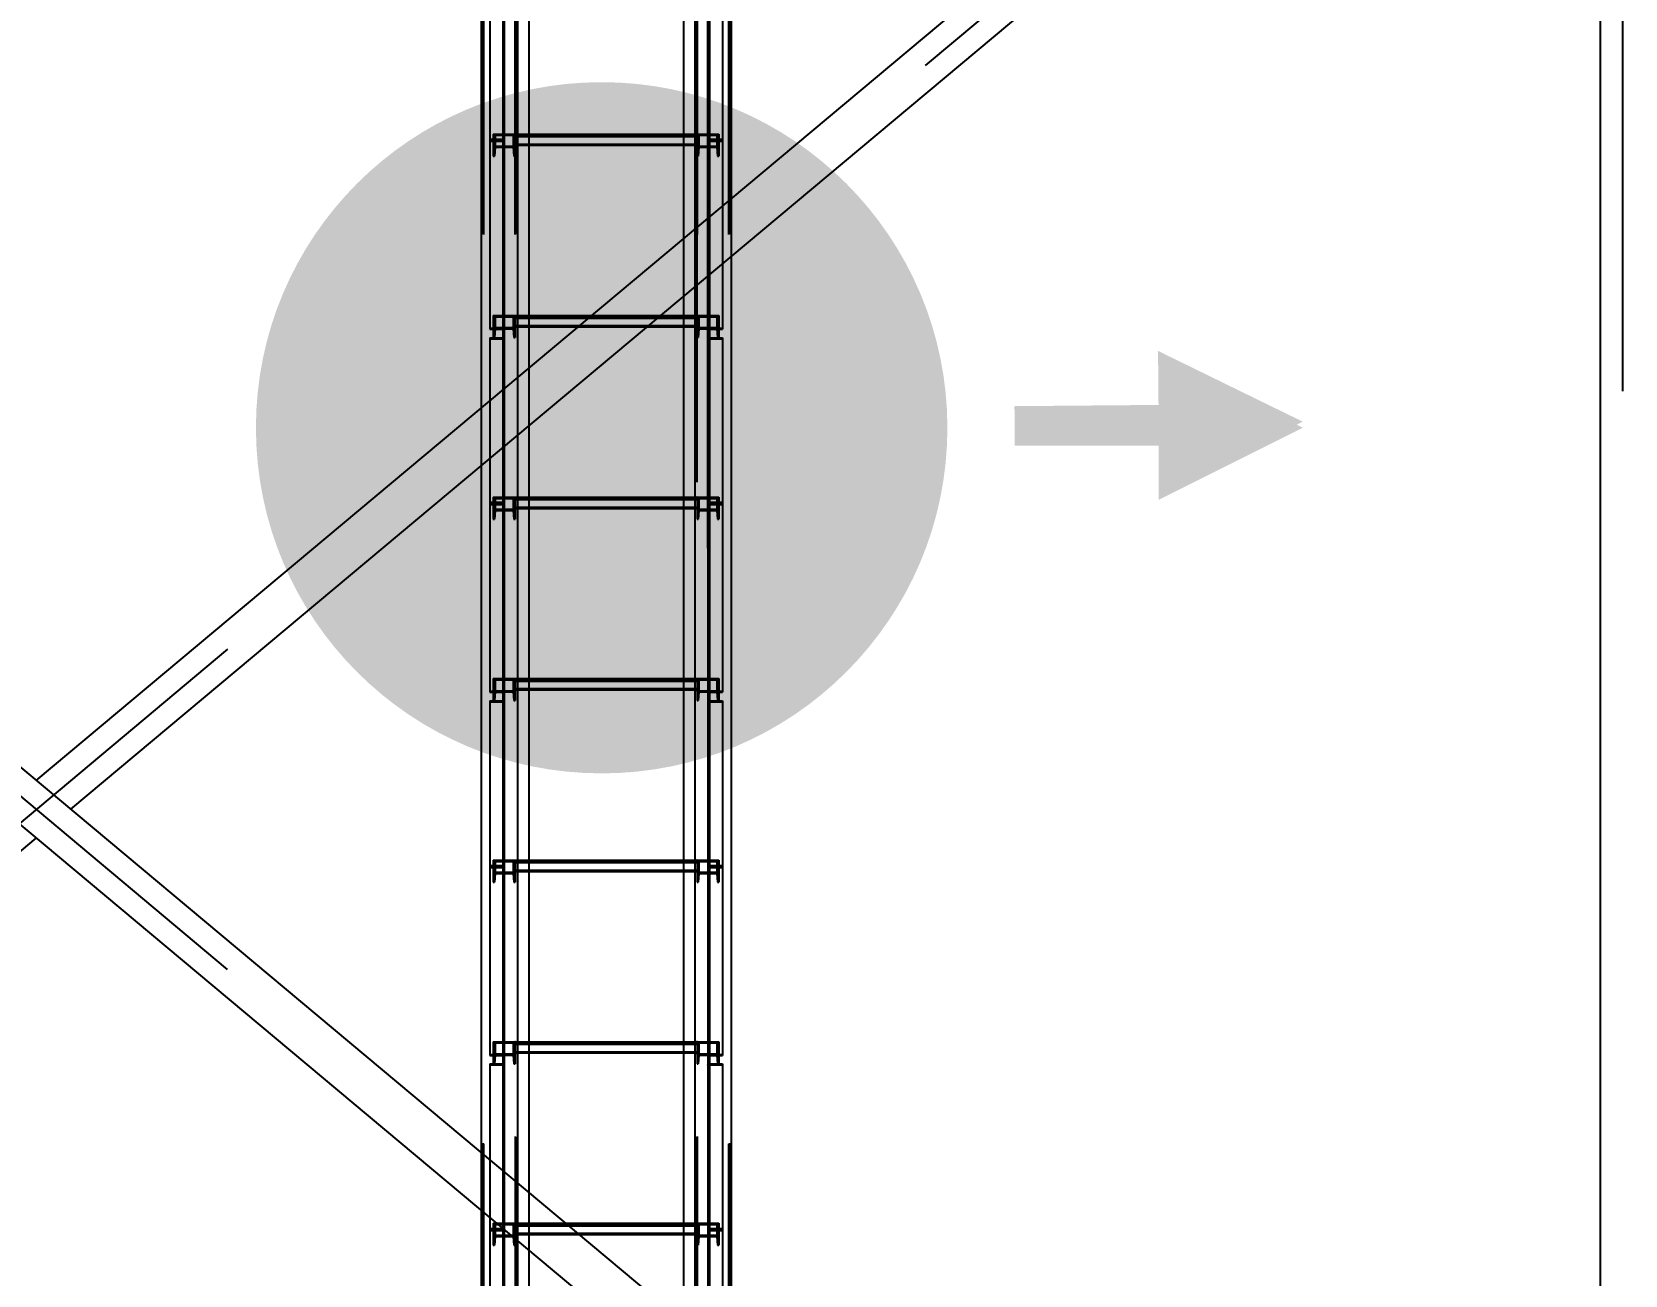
# Model space of a CAD drawing. Header units: millimetres. Extents: x 150209.93 to 150215.05, y 136675.65 to 136679.93.
# Drawn here: x 150213.7884 to 150213.9635, y 136677.2516 to 136677.3883 of the extents above; entities that cross this region are included whole.
import ezdxf

# ---------------------------------------------------------------- set-up
doc = ezdxf.new("R2010")
doc.units = ezdxf.units.MM
doc.header["$LTSCALE"] = 0.25
for name, pattern in [('CENTER', [50.8, 31.75, -6.35, 6.35, -6.35]), ('XKITLINE00', [0]), ('XKITLINE02', [4, 2, -2]), ('XKITLINE03', [6, 3, -1, 1, -1])]:
    doc.linetypes.add(name, pattern=pattern)
doc.layers.add('Parts', color=7, linetype='Continuous')
doc.styles.add('ROMANS', font='romans.shx')
doc.dimstyles.new('MD300', dxfattribs={"dimtxt": 2.5, "dimasz": 2.5, "dimexe": 1, "dimexo": 1, "dimgap": 0.5, "dimtad": 1, "dimdec": 1, "dimlfac": 50, "dimrnd": 0.5, "dimdsep": 46, "dimtxsty": 'ROMANS', "dimcen": 1, "dimclrd": 146, "dimclre": 146, "dimclrt": 30, "dimadec": 1, "dimazin": 2, "dimtfac": 1, "dimtdec": 1, "dimtmove": 0, "dimatfit": 1, "dimfxl": 1, "dimtolj": 1, "dimtzin": 0, "dimlwd": -1, "dimlwe": -1, "dimarcsym": 0})

# ---------------------------------------------------------------- blocks, each defined once
blk = doc.blocks.new('çatıı')
at = {"color": 1, "linetype": 'XKITLINE03'}
for p, q in [((24559, 7503.97), (24559, 9180.33)), ((24565, 9180.27), (24565, 7540.27)), ((24665, 7540.27), (24665, 9180.27)), ((24670.99, 7503.97), (24670.99, 9180.33)), ((24559, 8728.17), (24559, 8818.67)), ((24670.98, 8818.67), (24670.98, 8728.17)), ((24559, 8624.82), (24559, 8728.17)), ((24565, 8725.01), (24565, 8731.62)), ((24664.97, 8730.91), (24565, 8730.91)), ((24664.97, 8731.62), (24664.97, 8725.01)), ((24670.98, 8728.17), (24670.98, 8624.82)), ((24565, 8625.19), (24565, 8631.8)), ((24664.97, 8631.09), (24565, 8631.09)), ((24664.97, 8631.8), (24664.97, 8625.19)), ((24559, 8528.52), (24559, 8619.02)), ((24670.98, 8619.02), (24670.98, 8528.52)), ((24565, 8525.36), (24565, 8531.97)), ((24664.97, 8531.26), (24565, 8531.26)), ((24664.97, 8531.97), (24664.97, 8525.36)), ((24559, 8425.17), (24559, 8528.52)), ((24670.98, 8528.52), (24670.98, 8425.17)), ((24565, 8425.53), (24565, 8432.15)), ((24664.97, 8431.44), (24565, 8431.44)), ((24664.97, 8432.15), (24664.97, 8425.53)), ((24559, 8328.87), (24559, 8419.37)), ((24670.98, 8419.37), (24670.98, 8328.87)), ((24559, 8225.52), (24559, 8328.87)), ((24565, 8325.71), (24565, 8332.32)), ((24664.97, 8331.61), (24565, 8331.61)), ((24664.97, 8332.32), (24664.97, 8325.71)), ((24670.98, 8328.87), (24670.98, 8225.52)), ((24565, 8225.88), (24565, 8232.49)), ((24664.97, 8232.49), (24664.97, 8225.88)), ((24664.97, 8231.79), (24565, 8231.79)), ((24559, 8129.21), (24559, 8219.72)), ((24670.98, 8219.72), (24670.98, 8129.21)), ((24559, 8025.87), (24559, 8129.21)), ((24565, 8126.06), (24565, 8132.67)), ((24664.97, 8131.96), (24565, 8131.96)), ((24664.97, 8132.67), (24664.97, 8126.06)), ((24670.98, 8129.21), (24670.98, 8025.87))]:
    blk.add_line(p, q, dxfattribs=at)
at = {"color": 116, "linetype": 'XKITLINE02', "true_color": 0x136734}
for p, q in [((24565, 9179.87), (24565, 7539.09)), ((24565.85, 9179.87), (24565.85, 7539.18)), ((24572.5, 9179.14), (24572.5, 7540.22)), ((24664.15, 9180.19), (24664.15, 7539.18)), ((24665, 9180.27), (24665, 7539.09)), ((24547.15, 9176.54), (24547.15, 7532.54)), ((24547.68, 9176.28), (24547.68, 7532)), ((24564.91, 9176.28), (24564.92, 7532)), ((24565.45, 9176.54), (24565.45, 7532.54)), ((24566.3, 9176.54), (24566.3, 7600.34)), ((24664.54, 9176.54), (24664.54, 7532.54)), ((24665.07, 9176.28), (24665.07, 7532)), ((24682.31, 9176.28), (24682.31, 7532)), ((24682.84, 9176.54), (24682.84, 7532.54)), ((24683.69, 9176.54), (24683.69, 7561.84)), ((24657.5, 9125.5), (24657.5, 7540.22)), ((24551, 8819.29), (24551, 8728.17)), ((24558.2, 8824.81), (24558.2, 8728.78)), ((24559, 8824.81), (24559, 8728.17)), ((24670.98, 8824.81), (24670.98, 8728.17)), ((24671.78, 8824.81), (24671.78, 8728.78)), ((24678.98, 8819.29), (24678.98, 8728.17)), ((24558.2, 8734.31), (24559, 8734.31)), ((24558.2, 8734.31), (24558.2, 8728.78)), ((24559, 8734.31), (24559, 8728.17)), ((24670.98, 8734.31), (24671.78, 8734.31)), ((24551, 8728.78), (24558.2, 8728.78)), ((24551, 8728.78), (24551, 8728.17)), ((24551, 8728.17), (24559, 8728.17)), ((24551, 8728.17), (24551, 8624.28)), ((24551, 8728.17), (24559, 8728.17)), ((24551, 8727.62), (24558.2, 8727.62)), ((24553, 8731.62), (24553, 8725.01)), ((24553, 8731.62), (24553, 8726.13)), ((24553, 8731.62), (24565, 8731.62)), ((24553, 8726.13), (24553, 8719.52)), ((24553, 8726.13), (24553.68, 8726.13)), ((24553, 8725.01), (24553, 8719.52)), ((24553, 8725.01), (24565, 8725.01)), ((24554.06, 8730.92), (24553.68, 8726.13)), ((24553.68, 8726.13), (24553.68, 8719.52)), ((24554.06, 8724.31), (24553.68, 8719.52)), ((24554.06, 8730.92), (24554.06, 8724.31)), ((24554.06, 8730.92), (24563.93, 8730.92)), ((24554.06, 8724.31), (24563.93, 8724.31)), ((24558.2, 8727.62), (24558.2, 8619.35)), ((24559, 8728.17), (24559, 8619.35)), ((24563.93, 8730.92), (24563.93, 8724.31)), ((24563.93, 8730.92), (24564.32, 8726.13)), ((24563.93, 8724.31), (24564.32, 8719.52)), ((24564.32, 8726.13), (24564.32, 8719.52)), ((24564.32, 8726.13), (24565, 8726.13)), ((24565, 8731.62), (24565, 8725.01)), ((24565, 8731.62), (24565, 8726.13)), ((24565, 8731.62), (24572.5, 8731.62)), ((24565, 8731.62), (24565, 8725.42)), ((24565, 8730.91), (24572.5, 8730.91)), ((24565, 8730.86), (24664.97, 8730.86)), ((24565, 8730.28), (24664.97, 8730.28)), ((24565, 8726.13), (24565, 8719.52)), ((24565, 8726.13), (24664.97, 8726.13)), ((24565, 8726.09), (24664.97, 8726.09)), ((24565, 8725.46), (24664.97, 8725.46)), ((24565, 8725.42), (24572.5, 8725.42)), ((24565, 8725.01), (24565, 8719.52)), ((24657.5, 8731.62), (24664.97, 8731.62)), ((24657.5, 8730.91), (24664.97, 8730.91)), ((24657.5, 8725.42), (24664.97, 8725.42)), ((24664.97, 8731.62), (24664.97, 8726.13)), ((24664.97, 8731.62), (24676.98, 8731.62)), ((24664.97, 8731.62), (24664.97, 8725.01)), ((24664.97, 8731.62), (24664.97, 8725.42)), ((24664.97, 8726.13), (24665.66, 8726.13)), ((24664.97, 8726.13), (24664.97, 8719.52)), ((24664.97, 8725.01), (24664.97, 8719.52)), ((24664.97, 8725.01), (24676.98, 8725.01)), ((24666.04, 8730.92), (24665.66, 8726.13)), ((24665.66, 8726.13), (24665.66, 8719.52)), ((24666.04, 8724.31), (24665.66, 8719.52)), ((24666.04, 8730.92), (24675.91, 8730.92)), ((24666.04, 8730.92), (24666.04, 8724.31)), ((24666.04, 8724.31), (24675.91, 8724.31)), ((24670.98, 8728.17), (24678.98, 8728.17)), ((24670.98, 8728.17), (24670.98, 8722.7)), ((24670.98, 8728.17), (24678.98, 8728.17)), ((24670.98, 8728.17), (24670.98, 8619.35)), ((24671.78, 8728.78), (24678.98, 8728.78)), ((24671.78, 8727.62), (24671.78, 8722.7)), ((24671.78, 8727.62), (24678.98, 8727.62)), ((24671.78, 8727.62), (24671.78, 8619.35)), ((24675.91, 8730.92), (24676.3, 8726.13)), ((24675.91, 8730.92), (24675.91, 8724.31)), ((24675.91, 8724.31), (24676.3, 8719.52)), ((24676.3, 8726.13), (24676.98, 8726.13)), ((24676.3, 8726.13), (24676.3, 8719.52)), ((24676.98, 8731.62), (24676.98, 8726.13)), ((24676.98, 8731.62), (24676.98, 8725.01)), ((24676.98, 8726.13), (24676.98, 8719.52)), ((24676.98, 8725.01), (24676.98, 8719.52)), ((24678.98, 8728.17), (24678.98, 8727.62)), ((24678.98, 8728.17), (24678.98, 8624.28)), ((24553, 8719.52), (24553.68, 8719.52)), ((24558.2, 8722.7), (24559, 8722.7)), ((24564.32, 8719.52), (24565, 8719.52)), ((24664.97, 8719.52), (24665.66, 8719.52)), ((24670.98, 8722.7), (24671.78, 8722.7)), ((24676.3, 8719.52), (24676.98, 8719.52)), ((24683.69, 8695.93), (24683.69, 8664.16)), ((24663.69, 8679.19), (24663.69, 8647.41)), ((24657.5, 8674), (24657.5, 8642.22)), ((24553, 8631.8), (24553, 8625.19)), ((24553, 8631.8), (24553, 8626.31)), ((24553, 8631.8), (24565, 8631.8)), ((24554.06, 8631.1), (24553.68, 8626.31)), ((24554.06, 8631.1), (24554.06, 8624.49)), ((24554.06, 8631.1), (24563.93, 8631.1)), ((24563.93, 8631.1), (24563.93, 8624.49)), ((24563.93, 8631.1), (24564.32, 8626.31)), ((24565, 8631.8), (24565, 8625.19)), ((24565, 8631.8), (24565, 8626.31)), ((24565, 8631.8), (24572.5, 8631.8)), ((24565, 8631.8), (24565, 8625.6)), ((24565, 8631.09), (24572.5, 8631.09)), ((24565, 8631.04), (24664.97, 8631.04)), ((24565, 8630.45), (24664.97, 8630.45)), ((24606.25, 8631.09), (24644.2, 8631.09)), ((24607.09, 8631.8), (24645.04, 8631.8)), ((24657.5, 8631.8), (24664.97, 8631.8)), ((24657.5, 8631.09), (24664.97, 8631.09)), ((24664.97, 8631.8), (24664.97, 8625.6)), ((24664.97, 8631.8), (24664.97, 8626.31)), ((24664.97, 8631.8), (24676.98, 8631.8)), ((24664.97, 8631.8), (24664.97, 8625.19)), ((24666.04, 8631.1), (24665.66, 8626.31)), ((24666.04, 8631.1), (24675.91, 8631.1)), ((24666.04, 8631.1), (24666.04, 8624.49)), ((24675.91, 8631.1), (24676.3, 8626.31)), ((24675.91, 8631.1), (24675.91, 8624.49)), ((24676.98, 8631.8), (24676.98, 8626.31)), ((24676.98, 8631.8), (24676.98, 8624.82)), ((24551, 8624.82), (24551, 8624.28)), ((24551, 8624.82), (24559, 8624.82)), ((24551, 8624.28), (24558.2, 8624.28)), ((24551, 8619.63), (24551, 8528.52)), ((24551, 8619.63), (24558.2, 8619.63)), ((24551, 8619.02), (24559, 8619.02)), ((24553, 8626.31), (24553, 8619.7)), ((24553, 8626.31), (24553.68, 8626.31)), ((24553, 8625.19), (24553, 8619.7)), ((24553, 8625.19), (24565, 8625.19)), ((24553, 8619.7), (24553.68, 8619.7)), ((24553.68, 8626.31), (24553.68, 8619.7)), ((24554.06, 8624.49), (24553.68, 8619.7)), ((24554.06, 8624.49), (24563.93, 8624.49)), ((24558.2, 8625.16), (24558.2, 8529.13)), ((24558.2, 8625.16), (24559, 8625.16)), ((24558.2, 8624.28), (24558.2, 8619.35)), ((24558.2, 8619.35), (24559, 8619.35)), ((24559, 8625.16), (24559, 8528.52)), ((24559, 8624.82), (24559, 8619.35)), ((24563.93, 8624.49), (24564.32, 8619.7)), ((24564.32, 8626.31), (24564.32, 8619.7)), ((24564.32, 8626.31), (24565, 8626.31)), ((24564.32, 8619.7), (24565, 8619.7)), ((24565, 8626.31), (24565, 8619.7)), ((24565, 8626.31), (24664.97, 8626.31)), ((24565, 8626.27), (24664.97, 8626.27)), ((24565, 8625.64), (24664.97, 8625.64)), ((24565, 8625.6), (24572.5, 8625.6)), ((24565, 8625.19), (24565, 8619.7)), ((24599.69, 8625.6), (24637.64, 8625.6)), ((24657.5, 8625.6), (24664.97, 8625.6)), ((24664.97, 8626.31), (24665.66, 8626.31)), ((24664.97, 8626.31), (24664.97, 8619.7)), ((24664.97, 8625.19), (24664.97, 8619.7)), ((24664.97, 8625.19), (24676.98, 8625.19)), ((24664.97, 8619.7), (24665.66, 8619.7)), ((24665.66, 8626.31), (24665.66, 8619.7)), ((24666.04, 8624.49), (24665.66, 8619.7)), ((24666.04, 8624.49), (24675.91, 8624.49)), ((24670.98, 8625.16), (24670.98, 8619.02)), ((24670.98, 8625.16), (24671.78, 8625.16)), ((24670.98, 8625.16), (24670.98, 8528.52)), ((24670.98, 8624.82), (24678.98, 8624.82)), ((24670.98, 8619.35), (24671.78, 8619.35)), ((24670.98, 8619.02), (24678.98, 8619.02)), ((24671.78, 8625.16), (24671.78, 8619.63)), ((24671.78, 8625.16), (24671.78, 8529.13)), ((24671.78, 8624.28), (24678.98, 8624.28)), ((24671.78, 8619.63), (24678.98, 8619.63)), ((24675.91, 8624.49), (24676.3, 8619.7)), ((24676.3, 8626.31), (24676.98, 8626.31)), ((24676.3, 8626.31), (24676.3, 8619.7)), ((24676.3, 8619.7), (24676.98, 8619.7)), ((24676.98, 8626.31), (24676.98, 8619.7)), ((24676.98, 8624.82), (24676.98, 8619.7)), ((24678.98, 8619.63), (24678.98, 8619.02)), ((24678.98, 8619.63), (24678.98, 8528.52)), ((24572.5, 8602.83), (24572.5, 8571.05)), ((24566.3, 8597.64), (24566.3, 8565.86)), ((24546.3, 8580.89), (24546.3, 8549.11)), ((24553, 8531.97), (24553, 8525.36)), ((24553, 8531.97), (24553, 8526.48)), ((24553, 8531.97), (24565, 8531.97)), ((24554.06, 8531.27), (24553.68, 8526.48)), ((24554.06, 8531.27), (24554.06, 8524.66)), ((24554.06, 8531.27), (24563.93, 8531.27)), ((24558.2, 8534.66), (24559, 8534.66)), ((24558.2, 8534.66), (24558.2, 8529.13)), ((24559, 8534.66), (24559, 8528.52)), ((24563.93, 8531.27), (24563.93, 8524.66)), ((24563.93, 8531.27), (24564.32, 8526.48)), ((24565, 8531.97), (24565, 8525.36)), ((24565, 8531.97), (24565, 8526.48)), ((24565, 8531.97), (24572.5, 8531.97)), ((24565, 8531.97), (24565, 8525.77)), ((24565, 8531.26), (24572.5, 8531.26)), ((24565, 8531.21), (24664.97, 8531.21)), ((24565, 8530.63), (24664.97, 8530.63)), ((24657.5, 8531.97), (24664.97, 8531.97)), ((24657.5, 8531.26), (24664.97, 8531.26)), ((24664.97, 8531.97), (24664.97, 8525.77)), ((24664.97, 8531.97), (24664.97, 8526.48)), ((24664.97, 8531.97), (24676.98, 8531.97)), ((24664.97, 8531.97), (24664.97, 8525.36)), ((24666.04, 8531.27), (24665.66, 8526.48)), ((24666.04, 8531.27), (24675.91, 8531.27)), ((24666.04, 8531.27), (24666.04, 8524.66)), ((24670.98, 8534.66), (24671.78, 8534.66)), ((24675.91, 8531.27), (24676.3, 8526.48)), ((24675.91, 8531.27), (24675.91, 8524.66)), ((24676.98, 8531.97), (24676.98, 8526.48)), ((24676.98, 8531.97), (24676.98, 8525.36)), ((24551, 8529.13), (24558.2, 8529.13)), ((24551, 8529.13), (24551, 8528.52)), ((24551, 8528.52), (24559, 8528.52)), ((24551, 8528.52), (24551, 8424.63)), ((24551, 8528.52), (24559, 8528.52)), ((24551, 8527.97), (24558.2, 8527.97)), ((24553, 8526.48), (24553, 8519.87)), ((24553, 8526.48), (24553.68, 8526.48)), ((24553, 8525.36), (24553, 8519.87)), ((24553, 8525.36), (24565, 8525.36)), ((24553.68, 8526.48), (24553.68, 8519.87)), ((24554.06, 8524.66), (24553.68, 8519.87)), ((24554.06, 8524.66), (24563.93, 8524.66)), ((24558.2, 8527.97), (24558.2, 8419.7)), ((24558.2, 8523.05), (24559, 8523.05)), ((24559, 8528.52), (24559, 8419.7)), ((24563.93, 8524.66), (24564.32, 8519.87)), ((24564.32, 8526.48), (24564.32, 8519.87)), ((24564.32, 8526.48), (24565, 8526.48)), ((24565, 8526.48), (24565, 8519.87)), ((24565, 8526.48), (24664.97, 8526.48)), ((24565, 8526.44), (24664.97, 8526.44)), ((24565, 8525.81), (24664.97, 8525.81)), ((24565, 8525.77), (24572.5, 8525.77)), ((24565, 8525.36), (24565, 8519.87)), ((24657.5, 8525.77), (24664.97, 8525.77)), ((24664.97, 8526.48), (24665.66, 8526.48)), ((24664.97, 8526.48), (24664.97, 8519.87)), ((24664.97, 8525.36), (24664.97, 8519.87)), ((24664.97, 8525.36), (24676.98, 8525.36)), ((24665.66, 8526.48), (24665.66, 8519.87)), ((24666.04, 8524.66), (24665.66, 8519.87)), ((24666.04, 8524.66), (24675.91, 8524.66)), ((24670.98, 8528.52), (24670.98, 8523.05)), ((24670.98, 8528.52), (24678.98, 8528.52)), ((24670.98, 8528.52), (24678.98, 8528.52)), ((24670.98, 8525.36), (24670.98, 8419.7)), ((24670.98, 8523.05), (24671.78, 8523.05)), ((24671.78, 8529.13), (24678.98, 8529.13)), ((24671.78, 8527.97), (24671.78, 8523.05)), ((24671.78, 8527.97), (24678.98, 8527.97)), ((24671.78, 8527.97), (24671.78, 8419.7)), ((24675.91, 8524.66), (24676.3, 8519.87)), ((24676.3, 8526.48), (24676.98, 8526.48)), ((24676.3, 8526.48), (24676.3, 8519.87)), ((24676.98, 8526.48), (24676.98, 8519.87)), ((24676.98, 8525.36), (24676.98, 8519.87)), ((24678.98, 8528.52), (24678.98, 8527.97)), ((24678.98, 8528.52), (24678.98, 8424.63)), ((24553, 8519.87), (24553.68, 8519.87)), ((24564.32, 8519.87), (24565, 8519.87)), ((24664.97, 8519.87), (24665.66, 8519.87)), ((24676.3, 8519.87), (24676.98, 8519.87)), ((24551, 8425.17), (24551, 8424.63)), ((24551, 8425.17), (24559, 8425.17)), ((24553, 8432.15), (24553, 8425.53)), ((24553, 8432.15), (24553, 8426.65)), ((24553, 8432.15), (24565, 8432.15)), ((24553, 8426.65), (24553, 8420.04)), ((24553, 8426.65), (24553.68, 8426.65)), ((24553, 8425.53), (24553, 8420.04)), ((24553, 8425.53), (24565, 8425.53)), ((24554.06, 8431.45), (24553.68, 8426.65)), ((24553.68, 8426.65), (24553.68, 8420.04)), ((24554.06, 8431.45), (24554.06, 8424.84)), ((24554.06, 8431.45), (24563.93, 8431.45)), ((24558.2, 8425.51), (24558.2, 8329.48)), ((24558.2, 8425.51), (24559, 8425.51)), ((24559, 8425.51), (24559, 8328.87)), ((24559, 8425.17), (24559, 8419.7)), ((24563.93, 8431.45), (24563.93, 8424.84)), ((24563.93, 8431.45), (24564.32, 8426.65)), ((24564.32, 8426.65), (24564.32, 8420.04)), ((24564.32, 8426.65), (24565, 8426.65)), ((24565, 8432.15), (24565, 8425.53)), ((24565, 8432.15), (24565, 8426.65)), ((24565, 8432.15), (24572.5, 8432.15)), ((24565, 8432.15), (24565, 8425.95)), ((24565, 8431.44), (24572.5, 8431.44)), ((24565, 8431.38), (24664.97, 8431.38)), ((24565, 8430.8), (24664.97, 8430.8)), ((24565, 8426.65), (24565, 8420.04)), ((24565, 8426.65), (24664.97, 8426.65)), ((24565, 8426.61), (24664.97, 8426.61)), ((24565, 8425.99), (24664.97, 8425.99)), ((24565, 8425.95), (24572.5, 8425.95)), ((24565, 8425.53), (24565, 8420.04)), ((24657.5, 8432.15), (24664.97, 8432.15)), ((24657.5, 8431.44), (24664.97, 8431.44)), ((24657.5, 8425.95), (24664.97, 8425.95)), ((24664.97, 8432.15), (24664.97, 8425.95)), ((24664.97, 8432.15), (24664.97, 8426.65)), ((24664.97, 8432.15), (24676.98, 8432.15)), ((24664.97, 8432.15), (24664.97, 8425.53)), ((24664.97, 8426.65), (24665.66, 8426.65)), ((24664.97, 8426.65), (24664.97, 8420.04)), ((24664.97, 8425.53), (24664.97, 8420.04)), ((24664.97, 8425.53), (24676.98, 8425.53)), ((24666.04, 8431.45), (24665.66, 8426.65)), ((24665.66, 8426.65), (24665.66, 8420.04)), ((24666.04, 8431.45), (24675.91, 8431.45)), ((24666.04, 8431.45), (24666.04, 8424.84)), ((24670.98, 8425.51), (24670.98, 8419.37)), ((24670.98, 8425.51), (24671.78, 8425.51)), ((24670.98, 8425.51), (24670.98, 8328.87)), ((24670.98, 8425.17), (24678.98, 8425.17)), ((24671.78, 8425.51), (24671.78, 8419.98)), ((24671.78, 8425.51), (24671.78, 8329.48)), ((24675.91, 8431.45), (24676.3, 8426.65)), ((24675.91, 8431.45), (24675.91, 8424.84)), ((24676.3, 8426.65), (24676.98, 8426.65)), ((24676.3, 8426.65), (24676.3, 8420.04)), ((24676.98, 8432.15), (24676.98, 8426.65)), ((24676.98, 8432.15), (24676.98, 8425.17)), ((24676.98, 8426.65), (24676.98, 8420.04)), ((24676.98, 8425.17), (24676.98, 8420.04)), ((24551, 8424.63), (24558.2, 8424.63)), ((24551, 8419.98), (24551, 8328.87)), ((24551, 8419.98), (24558.2, 8419.98)), ((24551, 8419.37), (24559, 8419.37)), ((24553, 8420.04), (24553.68, 8420.04)), ((24554.06, 8424.84), (24553.68, 8420.04)), ((24554.06, 8424.84), (24563.93, 8424.84)), ((24558.2, 8424.63), (24558.2, 8419.7)), ((24558.2, 8419.7), (24559, 8419.7)), ((24563.93, 8424.84), (24564.32, 8420.04)), ((24564.32, 8420.04), (24565, 8420.04)), ((24664.97, 8420.04), (24665.66, 8420.04)), ((24666.04, 8424.84), (24665.66, 8420.04)), ((24666.04, 8424.84), (24675.91, 8424.84)), ((24670.98, 8419.7), (24671.78, 8419.7)), ((24670.98, 8419.37), (24678.98, 8419.37)), ((24671.78, 8424.63), (24678.98, 8424.63)), ((24671.78, 8419.98), (24678.98, 8419.98)), ((24675.91, 8424.84), (24676.3, 8420.04)), ((24676.3, 8420.04), (24676.98, 8420.04)), ((24678.98, 8419.98), (24678.98, 8419.37)), ((24678.98, 8419.98), (24678.98, 8328.87)), ((24551, 8329.48), (24558.2, 8329.48)), ((24551, 8329.48), (24551, 8328.87)), ((24551, 8328.87), (24559, 8328.87)), ((24551, 8328.87), (24551, 8224.97)), ((24551, 8328.87), (24559, 8328.87)), ((24553, 8332.32), (24553, 8325.71)), ((24553, 8332.32), (24553, 8326.83)), ((24553, 8332.32), (24565, 8332.32)), ((24554.06, 8331.62), (24553.68, 8326.83)), ((24554.06, 8331.62), (24554.06, 8325.01)), ((24554.06, 8331.62), (24563.93, 8331.62)), ((24558.2, 8335), (24559, 8335)), ((24558.2, 8335), (24558.2, 8329.48)), ((24559, 8335), (24559, 8328.87)), ((24559, 8328.87), (24559, 8220.05)), ((24563.93, 8331.62), (24563.93, 8325.01)), ((24563.93, 8331.62), (24564.32, 8326.83)), ((24565, 8332.32), (24565, 8325.71)), ((24565, 8332.32), (24565, 8326.83)), ((24565, 8332.32), (24572.5, 8332.32)), ((24565, 8332.32), (24565, 8326.12)), ((24565, 8331.61), (24572.5, 8331.61)), ((24565, 8331.56), (24664.97, 8331.56)), ((24565, 8330.98), (24664.97, 8330.98)), ((24657.5, 8332.32), (24664.97, 8332.32)), ((24657.5, 8331.61), (24664.97, 8331.61)), ((24664.97, 8332.32), (24664.97, 8326.83)), ((24664.97, 8332.32), (24676.98, 8332.32)), ((24664.97, 8332.32), (24664.97, 8325.71)), ((24664.97, 8332.32), (24664.97, 8326.12)), ((24666.04, 8331.62), (24665.66, 8326.83)), ((24666.04, 8331.62), (24675.91, 8331.62)), ((24666.04, 8331.62), (24666.04, 8325.01)), ((24670.98, 8335), (24671.78, 8335)), ((24670.98, 8328.87), (24678.98, 8328.87)), ((24670.98, 8328.87), (24670.98, 8323.4)), ((24670.98, 8328.87), (24678.98, 8328.87)), ((24671.78, 8329.48), (24678.98, 8329.48)), ((24675.91, 8331.62), (24676.3, 8326.83)), ((24675.91, 8331.62), (24675.91, 8325.01)), ((24676.98, 8332.32), (24676.98, 8326.83)), ((24676.98, 8332.32), (24676.98, 8325.71)), ((24678.98, 8328.87), (24678.98, 8328.32)), ((24678.98, 8328.87), (24678.98, 8224.97)), ((24551, 8328.32), (24558.2, 8328.32)), ((24553, 8326.83), (24553, 8320.22)), ((24553, 8326.83), (24553.68, 8326.83)), ((24553, 8325.71), (24553, 8320.22)), ((24553, 8325.71), (24565, 8325.71)), ((24553, 8320.22), (24553.68, 8320.22)), ((24553.68, 8326.83), (24553.68, 8320.22)), ((24554.06, 8325.01), (24553.68, 8320.22)), ((24554.06, 8325.01), (24563.93, 8325.01)), ((24558.2, 8328.32), (24558.2, 8220.05)), ((24558.2, 8323.4), (24559, 8323.4)), ((24563.93, 8325.01), (24564.32, 8320.22)), ((24564.32, 8326.83), (24564.32, 8320.22)), ((24564.32, 8326.83), (24565, 8326.83)), ((24564.32, 8320.22), (24565, 8320.22)), ((24565, 8326.83), (24565, 8320.22)), ((24565, 8326.83), (24664.97, 8326.83)), ((24565, 8326.79), (24664.97, 8326.79)), ((24565, 8326.16), (24664.97, 8326.16)), ((24565, 8326.12), (24572.5, 8326.12)), ((24565, 8325.71), (24565, 8320.22)), ((24657.5, 8326.12), (24664.97, 8326.12)), ((24664.97, 8326.83), (24665.66, 8326.83)), ((24664.97, 8326.83), (24664.97, 8320.22)), ((24664.97, 8325.71), (24664.97, 8320.22)), ((24664.97, 8325.71), (24676.98, 8325.71)), ((24664.97, 8320.22), (24665.66, 8320.22)), ((24665.66, 8326.83), (24665.66, 8320.22)), ((24666.04, 8325.01), (24665.66, 8320.22)), ((24666.04, 8325.01), (24675.91, 8325.01)), ((24670.98, 8325.71), (24670.98, 8220.05)), ((24670.98, 8323.4), (24671.78, 8323.4)), ((24671.78, 8328.32), (24671.78, 8323.4)), ((24671.78, 8328.32), (24678.98, 8328.32)), ((24671.78, 8328.32), (24671.78, 8220.05)), ((24675.91, 8325.01), (24676.3, 8320.22)), ((24676.3, 8326.83), (24676.98, 8326.83)), ((24676.3, 8326.83), (24676.3, 8320.22)), ((24676.3, 8320.22), (24676.98, 8320.22)), ((24676.98, 8326.83), (24676.98, 8320.22)), ((24676.98, 8325.71), (24676.98, 8320.22)), ((24553, 8232.49), (24553, 8225.88)), ((24553, 8232.49), (24553, 8227)), ((24553, 8232.49), (24565, 8232.49)), ((24565, 8232.49), (24565, 8225.88)), ((24565, 8232.49), (24565, 8227)), ((24565, 8232.49), (24572.5, 8232.49)), ((24565, 8232.49), (24565, 8226.29)), ((24657.5, 8232.49), (24664.97, 8232.49)), ((24664.97, 8232.49), (24664.97, 8226.29)), ((24664.97, 8232.49), (24664.97, 8227)), ((24664.97, 8232.49), (24676.98, 8232.49)), ((24664.97, 8232.49), (24664.97, 8225.88)), ((24676.98, 8232.49), (24676.98, 8227)), ((24676.98, 8232.49), (24676.98, 8225.52)), ((24551, 8225.52), (24551, 8224.97)), ((24551, 8225.52), (24559, 8225.52)), ((24551, 8224.97), (24558.2, 8224.97)), ((24553, 8227), (24553, 8220.39)), ((24553, 8227), (24553.68, 8227)), ((24553, 8225.88), (24553, 8220.39)), ((24553, 8225.88), (24565, 8225.88)), ((24554.06, 8231.79), (24553.68, 8227)), ((24553.68, 8227), (24553.68, 8220.39)), ((24554.06, 8225.18), (24553.68, 8220.39)), ((24554.06, 8231.79), (24554.06, 8225.18)), ((24554.06, 8231.79), (24563.93, 8231.79)), ((24554.06, 8225.18), (24563.93, 8225.18)), ((24558.2, 8225.86), (24558.2, 8129.83)), ((24558.2, 8225.86), (24559, 8225.86)), ((24558.2, 8224.97), (24558.2, 8220.05)), ((24559, 8225.86), (24559, 8129.21)), ((24559, 8225.52), (24559, 8220.05)), ((24563.93, 8231.79), (24563.93, 8225.18)), ((24563.93, 8231.79), (24564.32, 8227)), ((24563.93, 8225.18), (24564.32, 8220.39)), ((24564.32, 8227), (24564.32, 8220.39)), ((24564.32, 8227), (24565, 8227)), ((24565, 8231.79), (24572.5, 8231.79)), ((24565, 8231.73), (24664.97, 8231.73)), ((24565, 8231.15), (24664.97, 8231.15)), ((24565, 8227), (24565, 8220.39)), ((24565, 8227), (24664.97, 8227)), ((24565, 8226.96), (24664.97, 8226.96)), ((24565, 8226.33), (24664.97, 8226.33)), ((24565, 8226.29), (24572.5, 8226.29)), ((24565, 8225.88), (24565, 8220.39)), ((24657.5, 8231.79), (24664.97, 8231.79)), ((24657.5, 8226.29), (24664.97, 8226.29)), ((24664.97, 8227), (24665.66, 8227)), ((24664.97, 8227), (24664.97, 8220.39)), ((24664.97, 8225.88), (24664.97, 8220.39)), ((24664.97, 8225.88), (24676.98, 8225.88)), ((24666.04, 8231.79), (24665.66, 8227)), ((24665.66, 8227), (24665.66, 8220.39)), ((24666.04, 8225.18), (24665.66, 8220.39)), ((24666.04, 8231.79), (24675.91, 8231.79)), ((24666.04, 8231.79), (24666.04, 8225.18)), ((24666.04, 8225.18), (24675.91, 8225.18)), ((24670.98, 8225.86), (24670.98, 8219.72)), ((24670.98, 8225.86), (24671.78, 8225.86)), ((24670.98, 8225.86), (24670.98, 8129.21)), ((24670.98, 8225.52), (24678.98, 8225.52)), ((24671.78, 8225.86), (24671.78, 8220.33)), ((24671.78, 8225.86), (24671.78, 8129.83)), ((24671.78, 8224.97), (24678.98, 8224.97)), ((24675.91, 8231.79), (24676.3, 8227)), ((24675.91, 8231.79), (24675.91, 8225.18)), ((24675.91, 8225.18), (24676.3, 8220.39)), ((24676.3, 8227), (24676.98, 8227)), ((24676.3, 8227), (24676.3, 8220.39)), ((24676.98, 8227), (24676.98, 8220.39)), ((24676.98, 8225.52), (24676.98, 8220.39)), ((24551, 8220.33), (24551, 8129.21)), ((24551, 8220.33), (24558.2, 8220.33)), ((24551, 8219.72), (24559, 8219.72)), ((24553, 8220.39), (24553.68, 8220.39)), ((24558.2, 8220.05), (24559, 8220.05)), ((24564.32, 8220.39), (24565, 8220.39)), ((24664.97, 8220.39), (24665.66, 8220.39)), ((24670.98, 8220.05), (24671.78, 8220.05)), ((24670.98, 8219.72), (24678.98, 8219.72)), ((24671.78, 8220.33), (24678.98, 8220.33)), ((24676.3, 8220.39), (24676.98, 8220.39)), ((24678.98, 8220.33), (24678.98, 8219.72)), ((24678.98, 8220.33), (24678.98, 8129.21)), ((24546.3, 8171.44), (24546.3, 8139.66)), ((24566.3, 8154.69), (24566.3, 8122.92)), ((24572.5, 8149.5), (24572.5, 8117.73)), ((24551, 8129.83), (24558.2, 8129.83)), ((24551, 8129.83), (24551, 8129.21)), ((24551, 8129.21), (24551, 8025.32)), ((24551, 8129.21), (24559, 8129.21)), ((24551, 8129.21), (24559, 8129.21)), ((24551, 8128.67), (24558.2, 8128.67)), ((24553, 8132.67), (24553, 8126.06)), ((24553, 8132.67), (24553, 8127.18)), ((24553, 8132.67), (24565, 8132.67)), ((24554.06, 8131.97), (24553.68, 8127.18)), ((24554.06, 8131.97), (24554.06, 8125.36)), ((24554.06, 8131.97), (24563.93, 8131.97)), ((24558.2, 8135.35), (24559, 8135.35)), ((24558.2, 8135.35), (24558.2, 8129.83)), ((24558.2, 8128.67), (24558.2, 8020.4)), ((24559, 8135.35), (24559, 8129.21)), ((24559, 8129.21), (24559, 8020.4)), ((24563.93, 8131.97), (24563.93, 8125.36)), ((24563.93, 8131.97), (24564.32, 8127.18)), ((24565, 8132.67), (24565, 8126.06)), ((24565, 8132.67), (24565, 8127.18)), ((24565, 8132.67), (24592.6, 8132.67)), ((24565, 8132.67), (24565, 8126.47)), ((24565, 8131.96), (24593.45, 8131.96)), ((24565, 8131.91), (24664.97, 8131.91)), ((24565, 8131.32), (24664.97, 8131.32)), ((24657.5, 8132.67), (24664.97, 8132.67)), ((24657.5, 8131.96), (24664.97, 8131.96)), ((24664.97, 8132.67), (24664.97, 8127.18)), ((24664.97, 8132.67), (24676.98, 8132.67)), ((24664.97, 8132.67), (24664.97, 8126.06)), ((24664.97, 8132.67), (24664.97, 8126.47)), ((24666.04, 8131.97), (24665.66, 8127.18)), ((24666.04, 8131.97), (24675.91, 8131.97)), ((24666.04, 8131.97), (24666.04, 8125.36)), ((24670.98, 8135.35), (24671.78, 8135.35)), ((24670.98, 8129.21), (24670.98, 8123.74)), ((24670.98, 8129.21), (24678.98, 8129.21)), ((24670.98, 8129.21), (24670.98, 8020.4)), ((24670.98, 8129.21), (24678.98, 8129.21)), ((24671.78, 8129.83), (24678.98, 8129.83)), ((24671.78, 8128.67), (24671.78, 8123.74)), ((24671.78, 8128.67), (24678.98, 8128.67)), ((24671.78, 8128.67), (24671.78, 8020.4)), ((24675.91, 8131.97), (24676.3, 8127.18)), ((24675.91, 8131.97), (24675.91, 8125.36)), ((24676.98, 8132.67), (24676.98, 8127.18)), ((24676.98, 8132.67), (24676.98, 8126.06)), ((24678.98, 8129.21), (24678.98, 8128.67)), ((24678.98, 8129.21), (24678.98, 8025.32)), ((24553, 8127.18), (24553, 8120.57)), ((24553, 8127.18), (24553.68, 8127.18)), ((24553, 8126.06), (24553, 8120.57)), ((24553, 8126.06), (24565, 8126.06)), ((24553, 8120.57), (24553.68, 8120.57)), ((24553.68, 8127.18), (24553.68, 8120.57)), ((24554.06, 8125.36), (24553.68, 8120.57)), ((24554.06, 8125.36), (24563.93, 8125.36)), ((24558.2, 8123.74), (24559, 8123.74)), ((24563.93, 8125.36), (24564.32, 8120.57)), ((24564.32, 8127.18), (24564.32, 8120.57)), ((24564.32, 8127.18), (24565, 8127.18)), ((24564.32, 8120.57), (24565, 8120.57)), ((24565, 8127.18), (24565, 8120.57)), ((24565, 8127.18), (24664.97, 8127.18)), ((24565, 8127.14), (24664.97, 8127.14)), ((24565, 8126.51), (24664.97, 8126.51)), ((24565, 8126.47), (24600, 8126.47)), ((24565, 8126.06), (24565, 8120.57)), ((24657.5, 8126.47), (24664.97, 8126.47)), ((24664.97, 8127.18), (24665.66, 8127.18)), ((24664.97, 8127.18), (24664.97, 8120.57)), ((24664.97, 8126.06), (24664.97, 8120.57)), ((24664.97, 8126.06), (24676.98, 8126.06)), ((24664.97, 8120.57), (24665.66, 8120.57)), ((24665.66, 8127.18), (24665.66, 8120.57)), ((24666.04, 8125.36), (24665.66, 8120.57)), ((24666.04, 8125.36), (24675.91, 8125.36)), ((24670.98, 8123.74), (24671.78, 8123.74)), ((24675.91, 8125.36), (24676.3, 8120.57)), ((24676.3, 8127.18), (24676.98, 8127.18)), ((24676.3, 8127.18), (24676.3, 8120.57)), ((24676.3, 8120.57), (24676.98, 8120.57)), ((24676.98, 8127.18), (24676.98, 8120.57)), ((24676.98, 8126.06), (24676.98, 8120.57))]:
    blk.add_line(p, q, dxfattribs=at)
at = {"color": 8, "linetype": 'CENTER'}
for p, q in [((25173.61, 7630.28), (23430, 9090.27)), ((25173.61, 9090.27), (23430, 7630.27)), ((25173.61, 9090.27), (25173.61, 7630.27))]:
    blk.add_line(p, q, dxfattribs=at)
at = {"color": 8, "linetype": 'XKITLINE00'}
for p, q in [((24301.8, 8376.16), (25130.39, 9069.97)), ((24320.78, 8360.28), (25162.16, 9064.8)), ((25161.43, 9064.19), (25161.43, 7656.37)), ((23506.2, 9042.36), (25161.6, 7656.22)), ((23506.2, 9010.58), (25130.41, 7650.56)), ((23506.2, 7678.19), (24301.8, 8344.39))]:
    blk.add_line(p, q, dxfattribs=at)
at = {"color": 7, "linetype": 'XKITLINE00'}
for p, q in [((24546.3, 9069.97), (24546.3, 8580.89)), ((24566.3, 9069.97), (24566.3, 8597.64)), ((24572.5, 9069.97), (24572.5, 8602.83)), ((24657.5, 9069.97), (24657.5, 8674)), ((24663.69, 9069.97), (24663.69, 8679.19)), ((24683.69, 9069.97), (24683.69, 8695.93)), ((24572.5, 8731.62), (24657.5, 8731.62)), ((24572.5, 8730.91), (24657.5, 8730.91)), ((24572.5, 8725.42), (24657.5, 8725.42)), ((24683.69, 8664.16), (24683.69, 8056.4)), ((24663.69, 8647.41), (24663.69, 8073.14)), ((24657.5, 8642.22), (24657.5, 8078.33)), ((24572.5, 8631.8), (24607.09, 8631.8)), ((24572.5, 8631.09), (24606.25, 8631.09)), ((24644.2, 8631.09), (24657.5, 8631.09)), ((24645.04, 8631.8), (24657.5, 8631.8)), ((24572.5, 8625.6), (24599.69, 8625.6)), ((24637.64, 8625.6), (24657.5, 8625.6)), ((24566.3, 8565.86), (24566.3, 8154.69)), ((24572.5, 8571.05), (24572.5, 8149.5)), ((24546.3, 8549.11), (24546.3, 8171.44)), ((24572.5, 8531.97), (24657.5, 8531.97)), ((24572.5, 8531.26), (24657.5, 8531.26)), ((24572.5, 8525.77), (24657.5, 8525.77)), ((24572.5, 8432.15), (24657.5, 8432.15)), ((24572.5, 8431.44), (24657.5, 8431.44)), ((24572.5, 8425.95), (24657.5, 8425.95)), ((24572.5, 8332.32), (24657.5, 8332.32)), ((24572.5, 8331.61), (24657.5, 8331.61)), ((24572.5, 8326.12), (24657.5, 8326.12)), ((24572.5, 8232.49), (24657.5, 8232.49)), ((24572.5, 8231.79), (24657.5, 8231.79)), ((24572.5, 8226.29), (24657.5, 8226.29)), ((24546.3, 8139.66), (24546.3, 7650.57)), ((24592.6, 8132.67), (24657.5, 8132.67)), ((24593.45, 8131.96), (24657.5, 8131.96)), ((24566.3, 8122.92), (24566.3, 7650.57)), ((24600, 8126.47), (24657.5, 8126.47)), ((24572.5, 8117.73), (24572.5, 7650.57))]:
    blk.add_line(p, q, dxfattribs=at)
at = {"color": 1, "linetype": 'XKITLINE00'}
for centre in [(24565, 8731.62), (24664.97, 8731.62), (24559, 8728.17), (24559, 8728.17), (24565, 8730.91), (24565, 8725.01), (24664.97, 8730.91), (24664.97, 8725.01), (24670.98, 8728.17), (24670.98, 8728.17), (24565, 8631.8), (24565, 8631.09), (24664.97, 8631.09), (24664.97, 8631.8), (24559, 8624.82), (24559, 8619.02), (24565, 8625.19), (24664.97, 8625.19), (24670.98, 8624.82), (24670.98, 8619.02), (24565, 8531.97), (24565, 8531.26), (24664.97, 8531.97), (24664.97, 8531.26), (24559, 8528.52), (24559, 8528.52), (24565, 8525.36), (24664.97, 8525.36), (24670.98, 8528.52), (24670.98, 8528.52), (24559, 8425.17), (24565, 8432.15), (24565, 8431.44), (24565, 8425.53), (24664.97, 8431.44), (24664.97, 8432.15), (24664.97, 8425.53), (24670.98, 8425.17), (24559, 8419.37), (24670.98, 8419.37), (24559, 8328.87), (24559, 8328.87), (24565, 8332.32), (24565, 8331.61), (24664.97, 8332.32), (24664.97, 8331.61), (24670.98, 8328.87), (24670.98, 8328.87), (24565, 8325.71), (24664.97, 8325.71), (24565, 8232.49), (24664.97, 8232.49), (24559, 8225.52), (24565, 8231.79), (24565, 8225.88), (24664.97, 8231.79), (24664.97, 8225.88), (24670.98, 8225.52), (24559, 8219.72), (24670.98, 8219.72), (24559, 8129.21), (24559, 8129.21), (24565, 8132.67), (24565, 8131.96), (24664.97, 8132.67), (24664.97, 8131.96), (24670.98, 8129.21), (24670.98, 8129.21), (24565, 8126.06), (24664.97, 8126.06)]:
    blk.add_circle(centre, 0.05, dxfattribs=at)
blk = doc.blocks.new('ANTENNA')
at = {"layer": 'Parts'}
h = blk.add_hatch(color=254, dxfattribs=at)
edge = h.paths.add_edge_path(flags=0)
edge.add_arc((162206.9551, 131140.4189), 190.044, 0, 360)
h = blk.add_hatch(color=254, dxfattribs=at)
edge = h.paths.add_edge_path(flags=0)
edge.add_arc((162206.9551, 131140.4189), 190.044, 0, 360)
at = {"layer": 'Parts', "true_color": 0xf26722}
h = blk.add_hatch(color=30, dxfattribs=at)
edge = h.paths.add_edge_path(flags=0)
edge.add_arc((162206.9551, 131140.4189), 190.044, 0, 360)
at = {"layer": 'Parts'}
h = blk.add_hatch(color=256, dxfattribs=at)
edge = h.paths.add_edge_path(flags=0)
edge.add_line((162206.9551, 131140.4189), (162333.8708, 131267.3347))
edge.add_arc((162206.9551, 131140.4189), 179.486, 45, 135)
edge.add_line((162080.0393, 131267.3347), (162206.9551, 131140.4189))
edge.add_line((162206.9551, 131140.4189), (162080.0393, 131013.5032))
edge.add_arc((162206.9551, 131140.4189), 179.486, 225, 315)
edge.add_line((162333.8708, 131013.5032), (162206.9551, 131140.4189))
h = blk.add_hatch(color=256, dxfattribs=at)
edge = h.paths.add_edge_path(flags=0)
edge.add_line((162206.9551, 131140.4189), (162333.8708, 131267.3347))
edge.add_arc((162206.9551, 131140.4189), 179.486, 45, 135)
edge.add_line((162080.0393, 131267.3347), (162206.9551, 131140.4189))
edge.add_line((162206.9551, 131140.4189), (162080.0393, 131013.5032))
edge.add_arc((162206.9551, 131140.4189), 179.486, 225, 315)
edge.add_line((162333.8708, 131013.5032), (162206.9551, 131140.4189))
h = blk.add_hatch(color=256, dxfattribs=at)
edge = h.paths.add_edge_path(flags=0)
edge.add_line((162206.9551, 131140.4189), (162333.8708, 131267.3347))
edge.add_arc((162206.9551, 131140.4189), 179.486, 45, 135)
edge.add_line((162080.0393, 131267.3347), (162206.9551, 131140.4189))
edge.add_line((162206.9551, 131140.4189), (162080.0393, 131013.5032))
edge.add_arc((162206.9551, 131140.4189), 179.486, 225, 315)
edge.add_line((162333.8708, 131013.5032), (162206.9551, 131140.4189))
for points in [[(162513.1334, 131143.0909), (162512.7879, 131182.6819), (162592.3153, 131143.7819), (162513.4789, 131103.4999)], [(162513.1334, 131143.0909), (162512.7879, 131182.6819), (162592.3153, 131143.7819), (162513.4789, 131103.4999)], [(162513.137, 131140.4189), (162513.137, 131180.0114), (162592.322, 131140.4189), (162513.137, 131100.8264)], [(162433.865, 131152.2976), (162513.047, 131152.9886), (162513.2198, 131133.1932), (162434.0378, 131132.5021)], [(162433.865, 131152.2976), (162513.047, 131152.9886), (162513.2198, 131133.1932), (162434.0378, 131132.5021)], [(162433.952, 131150.317), (162513.137, 131150.317), (162513.137, 131130.5208), (162433.952, 131130.5208)]]:
    blk.add_hatch(color=256, dxfattribs=at).paths.add_polyline_path(points, flags=0)
blk = doc.blocks.new('*D8')
at = {"color": 146, "transparency": 16777216}
for p, q in [((150214.91743, 136678.24692), (150215.05387, 136678.24692)), ((150214.05387, 136678.21692), (150214.05387, 136677.37684)), ((150214.91743, 136677.34684), (150215.05387, 136677.34684))]:
    blk.add_line(p, q, dxfattribs=at)
for points in [[(150214.04887, 136678.21692), (150214.05887, 136678.21692), (150214.05387, 136678.24692)], [(150214.04887, 136677.37684), (150214.05887, 136677.37684), (150214.05387, 136677.34684)]]:
    blk.add_solid(points, dxfattribs=at)
at = {"layer": 'DEFPOINTS', "color": 0, "transparency": 16777216}
for p in [(150213.91743, 136678.24692), (150213.91743, 136677.34684), (150214.05387, 136677.34684)]:
    blk.add_point(p, dxfattribs=at)
at = {"color": 30, "transparency": 16777216, "insert": (150214.02887, 136677.79688), "char_height": 0.03, "attachment_point": 5, "rotation": 90, "style": 'ROMANS'}
blk.add_mtext('\\A1;45', dxfattribs=at)
blk = doc.blocks.new('*D9')
at = {"color": 146, "transparency": 16777216}
for p, q in [((150214.91743, 136677.34684), (150215.05387, 136677.34684)), ((150214.05387, 136677.31684), (150214.05387, 136676.69678)), ((150214.91743, 136676.66678), (150215.05387, 136676.66678))]:
    blk.add_line(p, q, dxfattribs=at)
for points in [[(150214.04887, 136677.31684), (150214.05887, 136677.31684), (150214.05387, 136677.34684)], [(150214.04887, 136676.69678), (150214.05887, 136676.69678), (150214.05387, 136676.66678)]]:
    blk.add_solid(points, dxfattribs=at)
at = {"layer": 'DEFPOINTS', "color": 0, "transparency": 16777216}
for p in [(150213.91743, 136677.34684), (150213.91743, 136676.66678), (150214.05387, 136676.66678)]:
    blk.add_point(p, dxfattribs=at)
at = {"color": 30, "transparency": 16777216, "insert": (150214.02887, 136677.00681), "char_height": 0.03, "attachment_point": 5, "rotation": 90, "style": 'ROMANS'}
blk.add_mtext('\\A1;34', dxfattribs=at)

msp = doc.modelspace()

# ---------------------------------------------------------------- block references
at = {"xscale": 0.0002000170049888334, "yscale": 0.0002000170049888334, "zscale": 0.0002000170049888334}
for name, p in [('çatıı', (150208.92807, 136675.63059)), ('ANTENNA', (150181.40685, 136651.11444))]:
    msp.add_blockref(name, p, dxfattribs=at)

# ---------------------------------------------------------------- dimensions: what is measured, and where the dimension line sits
for p1, p2, picture, middle in [((150213.91743, 136678.24692), (150213.91743, 136677.34684), '*D8', (150214.02887, 136677.79688)), ((150213.91743, 136677.34684), (150213.91743, 136676.66678), '*D9', (150214.02887, 136677.00681))]:
    dim = msp.add_aligned_dim(p1=p1, p2=p2, distance=0.13644, dimstyle='MD300', override={"dimtxt": 0.03, "dimasz": 0.03, "dimgap": 0.01})
    dim.commit()
    dim.dimension.update_dxf_attribs({"geometry": picture, "text_midpoint": middle})

doc.saveas('drawing.dxf')
